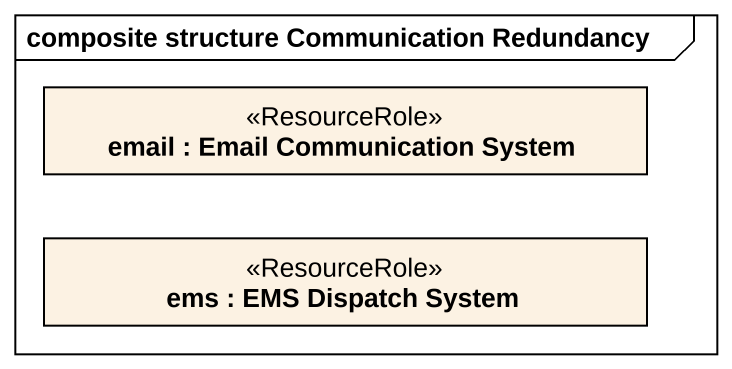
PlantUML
@startuml
mainframe composite structure Communication Redundancy
rectangle "email : Email Communication System" as email <<ResourceRole>>
rectangle "ems : EMS Dispatch System" as ems <<ResourceRole>>
@enduml
